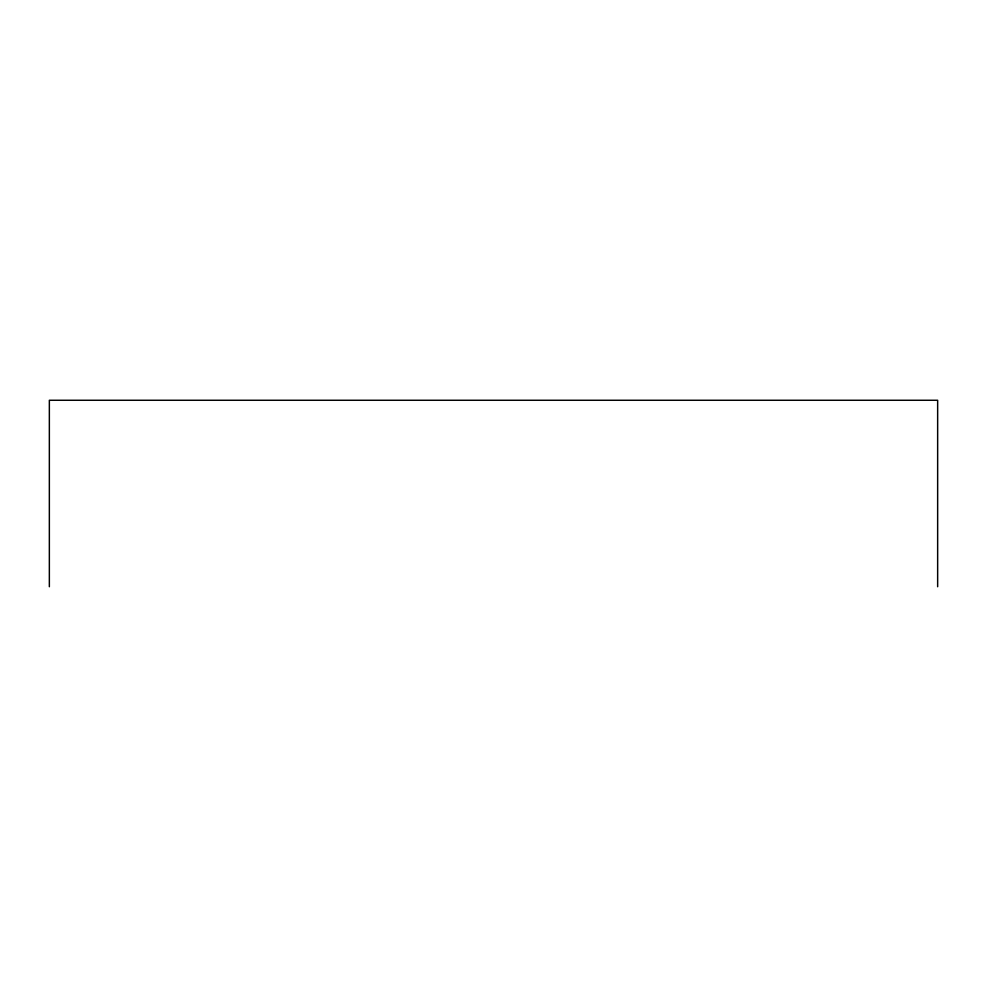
<?xml version="1.0" encoding="UTF-8"?>
<svg xmlns="http://www.w3.org/2000/svg" width="987" height="987" viewBox="0 0 987 987"><rect width="100%" height="100%" fill="white"/><g stroke="black" fill="none" stroke-linecap="round" stroke-linejoin="round"><path stroke-width="1.48" d="M937.65 586.734L937.65 400.266L49.35 400.266L49.35 586.734"/></g></svg>
